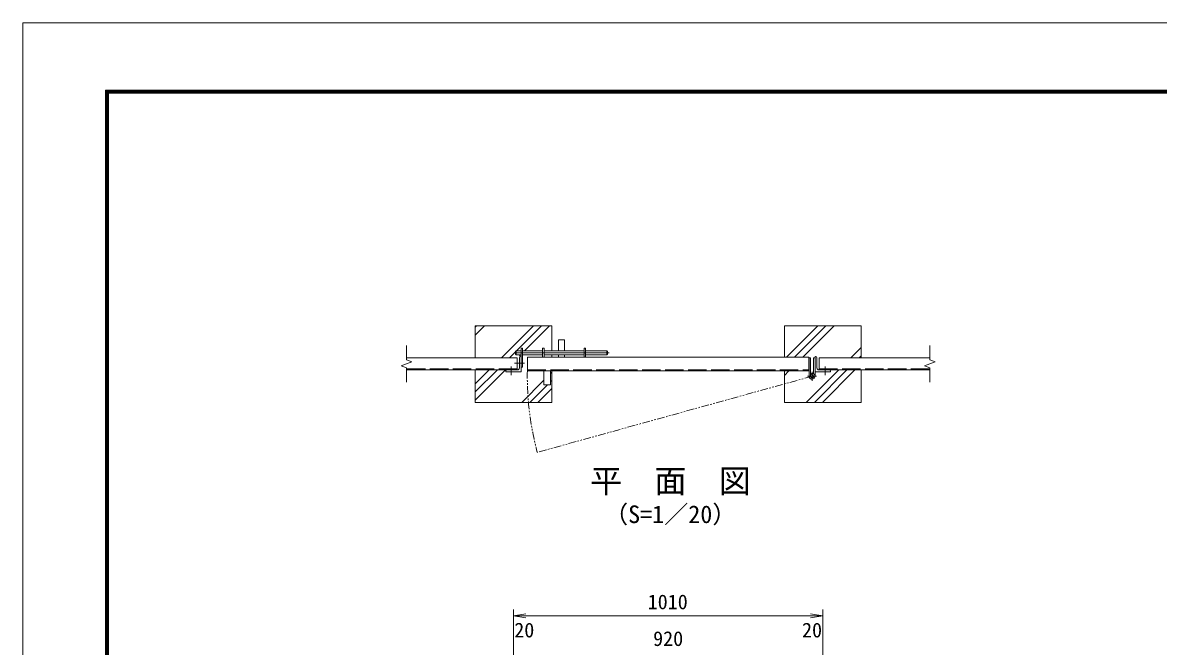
# Model space of a CAD drawing. Units: millimetres at full size. Extents: x -4200 to 4200, y -2970 to 2970.
# Drawn here: x -4200 to -491, y 933 to 2970 of the extents above; entities that cross this region are included whole.
import ezdxf
from ezdxf.enums import TextEntityAlignment as Align

# ---------------------------------------------------------------- set-up
doc = ezdxf.new("R2010")
doc.units = ezdxf.units.MM
doc.header["$LTSCALE"] = 10
for name, pattern in [('DASHED', [7.5, 6, -1.5]), ('USER1', [50.8, 31.75, -6.35, 6.35, -6.35]), ('USER2', [5, 2.5, -0.5, 0.5, -0.5, 0.5, -0.5])]:
    doc.linetypes.add(name, pattern=pattern)
doc.layers.add('0-0_D-TTL-TXT', color=7, linetype='Continuous')
for name, color, linetype, lineweight in [('0-1_D-STR1', 1, 'Continuous', 18), ('0-2_D-BMK', 2, 'USER1', 13), ('0-3_D-STR3', 3, 'Continuous', 13), ('0-4_D-STR4', 7, 'Continuous', 18), ('0-5_D-STR-DIM', 7, 'Continuous', 13), ('0-7_0', 7, 'Continuous', 18), ('0-8_D-DCR-HCH', 7, 'Continuous', 13), ('0-B_D-TTL', 7, 'Continuous', 18)]:
    doc.layers.add(name, color=color, linetype=linetype, lineweight=lineweight)
doc.styles.add('ＭＳ ゴシック', font='')
doc.styles.get('ＭＳ ゴシック').set_extended_font_data('MS Gothic')

# ---------------------------------------------------------------- blocks, each defined once
blk = doc.blocks.new('_Open')
at = {"layer": '0-7_0'}
blk.add_line((-10, 1.667), (0, 0), dxfattribs=at)
blk.add_lwpolyline([(-10, -1.667), (0, 0), (-10, 0)], dxfattribs=at)

msp = doc.modelspace()

# ---------------------------------------------------------------- linework, layer by layer
at = {"layer": '0-1_D-STR1'}
for p, q in [((-2584.55, 1875.85), (-2946.55, 1875.85)), ((-2577.55, 1875.35), (-2577.55, 1842.35)), ((-2551.55, 1877.35), (-1631.55, 1877.35)), ((-2551.55, 1877.35), (-2551.55, 1837.35)), ((-1631.55, 1877.35), (-1631.55, 1837.35)), ((-1605.55, 1875.35), (-1605.55, 1842.35)), ((-1598.55, 1875.85), (-1598.55, 1835.85)), ((-1598.55, 1875.85), (-1236.55, 1875.85)), ((-2584.05, 1835.85), (-2617.05, 1835.85)), ((-2546.55, 1832.35), (-1636.55, 1832.35)), ((-1599.05, 1835.85), (-1566.05, 1835.85)), ((-1598.55, 1835.85), (-1236.55, 1835.85))]:
    msp.add_line(p, q, dxfattribs=at)
at = {"layer": '0-1_D-STR1', "linetype": 'DASHED'}
for p, q in [((-2584.55, 1838.85), (-2946.55, 1838.85)), ((-2551.44, 1836.35), (-1631.65, 1836.35)), ((-1598.55, 1838.85), (-1236.55, 1838.85))]:
    msp.add_line(p, q, dxfattribs=at)
at = {"layer": '0-1_D-STR1'}
for points in [[(-2584.55, 1875.85), (-2584.55, 1835.85), (-2946.55, 1835.85)], [(-2571.55, 1829.85), (-2571.55, 1879.85), (-2573.05, 1879.85)], [(-1611.55, 1829.85), (-1611.55, 1879.85), (-1610.05, 1879.85)], [(-2621.55, 1831.35), (-2621.55, 1829.85), (-2571.55, 1829.85)], [(-1561.55, 1831.35), (-1561.55, 1829.85), (-1611.55, 1829.85)]]:
    msp.add_lwpolyline(points, dxfattribs=at)
for centre, radius, start, end in [((-2573.05, 1875.35), 4.5, 90, 180), ((-1610.05, 1875.35), 4.5, 360, 90), ((-2617.05, 1831.35), 4.5, 90, 180), ((-2584.05, 1842.35), 6.5, 270, 0), ((-1599.05, 1842.35), 6.5, 180, 270), ((-1566.05, 1831.35), 4.5, 360, 90)]:
    msp.add_arc(centre, radius, start, end, dxfattribs=at)
at = {"layer": '0-1_D-STR1', "linetype": 'DASHED'}
for centre, start, end in [((-2546.55, 1837.35), 180, 270), ((-1636.55, 1837.35), 270, 0)]:
    msp.add_arc(centre, 5, start, end, dxfattribs=at)
at = {"layer": '0-2_D-BMK'}
for p, q in [((-2593.94, 1857.35), (-2561.15, 1857.35)), ((-2593.39, 1891.35), (-2284.64, 1891.35)), ((-2604.55, 1847.35), (-2604.55, 1818.35)), ((-1621.55, 1800.29), (-1621.55, 1830.02)), ((-1578.55, 1847.35), (-1578.55, 1818.35)), ((-1636.41, 1815.15), (-1606.68, 1815.15))]:
    msp.add_line(p, q, dxfattribs=at)
at = {"layer": '0-2_D-BMK', "linetype": 'USER2'}
msp.add_line((-1621.55, 1815.15), (-2518.98, 1566.65), dxfattribs=at)
msp.add_arc((-1591.55, 1815.15), 960.15, 178.97356, 195, dxfattribs=at)
at = {"layer": '0-3_D-STR3'}
for p, q in [((-2449.47, 1933.85), (-2449.47, 1897.85)), ((-2449.47, 1933.85), (-2430.47, 1933.85)), ((-2430.47, 1933.85), (-2430.47, 1897.85)), ((-2589.97, 1895.85), (-2587.97, 1897.85)), ((-2589.97, 1895.85), (-2589.97, 1886.85)), ((-2587.97, 1884.85), (-2587.97, 1897.85)), ((-2587.97, 1897.85), (-2571.55, 1897.85)), ((-2571.55, 1906.35), (-2571.55, 1844.85)), ((-2567.05, 1906.35), (-2571.55, 1906.35)), ((-2567.05, 1906.35), (-2567.05, 1844.85)), ((-2567.05, 1897.85), (-2501.55, 1897.85)), ((-2501.55, 1906.85), (-2501.55, 1877.35)), ((-2497.05, 1906.85), (-2501.55, 1906.85)), ((-2497.05, 1877.35), (-2497.05, 1906.85)), ((-2497.05, 1897.85), (-2366.05, 1897.85)), ((-2366.05, 1877.35), (-2366.05, 1906.85)), ((-2366.05, 1906.85), (-2361.55, 1906.85)), ((-2361.55, 1877.35), (-2361.55, 1906.85)), ((-2361.55, 1897.85), (-2291.97, 1897.85)), ((-2291.97, 1897.85), (-2291.97, 1884.85)), ((-2291.97, 1897.85), (-2289.97, 1895.85)), ((-2289.97, 1895.85), (-2289.97, 1886.85)), ((-2589.97, 1886.85), (-2587.97, 1884.85)), ((-2587.97, 1884.85), (-2571.55, 1884.85)), ((-2567.05, 1884.85), (-2501.55, 1884.85)), ((-2497.05, 1884.85), (-2366.05, 1884.85)), ((-2449.47, 1877.35), (-2449.47, 1884.85)), ((-2430.47, 1877.35), (-2430.47, 1884.85)), ((-2361.55, 1884.85), (-2291.97, 1884.85)), ((-2289.97, 1886.85), (-2291.97, 1884.85)), ((-1631.25, 1815.15), (-1631.25, 1874.85)), ((-1626.75, 1874.85), (-1631.25, 1874.85)), ((-1626.75, 1815.15), (-1626.75, 1874.85)), ((-1611.85, 1815.15), (-1611.85, 1874.85)), ((-2567.05, 1844.85), (-2571.55, 1844.85)), ((-2497.55, 1832.35), (-2497.55, 1787.35)), ((-2475.55, 1832.35), (-2475.55, 1787.35)), ((-1626.75, 1823.34), (-1624.33, 1819.54)), ((-2497.55, 1787.35), (-2475.55, 1787.35))]:
    msp.add_line(p, q, dxfattribs=at)
msp.add_lwpolyline([(-1616.35, 1823.34), (-1616.35, 1874.85), (-1611.85, 1874.85)], dxfattribs=at)
for radius in [9.7, 5.2]:
    msp.add_arc((-1621.55, 1815.15), radius, 180, 122.41735, dxfattribs=at)
at = {"layer": '0-4_D-STR4'}
for p, q in [((-2471.55, 1979.85), (-2471.55, 1897.85)), ((-1711.55, 1979.85), (-1711.55, 1877.35)), ((-2471.55, 1884.85), (-2471.55, 1877.35))]:
    msp.add_line(p, q, dxfattribs=at)
for points in [[(-2721.55, 1875.85), (-2721.55, 1979.85), (-2471.55, 1979.85)], [(-1461.55, 1875.85), (-1461.55, 1979.85), (-1711.55, 1979.85)], [(-2471.55, 1832.35), (-2471.55, 1729.85), (-2721.55, 1729.85), (-2721.55, 1835.85)], [(-1711.55, 1832.35), (-1711.55, 1729.85), (-1461.55, 1729.85), (-1461.55, 1835.85)]]:
    msp.add_lwpolyline(points, dxfattribs=at)
at = {"layer": '0-5_D-STR-DIM'}
for p, q in [((-2946.55, 1915.85), (-2946.55, 1868.68)), ((-1236.55, 1915.85), (-1236.55, 1868.68)), ((-2964.17, 1849.44), (-2928.93, 1862.27)), ((-2928.93, 1862.27), (-2946.55, 1868.68)), ((-1254.17, 1849.44), (-1218.93, 1862.27)), ((-1218.93, 1862.27), (-1236.55, 1868.68)), ((-2946.55, 1843.03), (-2964.17, 1849.44)), ((-2946.55, 1843.03), (-2946.55, 1795.85)), ((-1236.55, 1843.03), (-1254.17, 1849.44)), ((-1236.55, 1843.03), (-1236.55, 1795.85)), ((-2596.55, 736.37), (-2596.55, 1052.86)), ((-1586.55, 736.37), (-1586.55, 1052.86)), ((-2596.55, 1032.86), (-1586.55, 1032.86))]:
    msp.add_line(p, q, dxfattribs=at)
at = {"layer": '0-8_D-DCR-HCH'}
for p, q in [((-2721.55, 1949.35), (-2691.04, 1979.85)), ((-2721.55, 1975.86), (-2717.56, 1979.85)), ((-2635.94, 1875.85), (-2531.94, 1979.85)), ((-2587.42, 1897.85), (-2505.42, 1979.85)), ((-2560.91, 1897.85), (-2478.91, 1979.85)), ((-1621.49, 1907.93), (-1549.56, 1979.85)), ((-2609.42, 1875.85), (-2589.97, 1895.31)), ((-1652.06, 1877.35), (-1621.49, 1907.93)), ((-1494.46, 1875.85), (-1461.55, 1908.77)), ((-2577.55, 1881.22), (-2573.91, 1884.85)), ((-1467.94, 1875.85), (-1461.55, 1882.25)), ((-2721.55, 1737.22), (-2622.91, 1835.85)), ((-2721.55, 1763.73), (-2649.42, 1835.85)), ((-2721.55, 1790.25), (-2675.94, 1835.85)), ((-2475.55, 1824.12), (-2471.55, 1828.12)), ((-1711.55, 1817.87), (-1697.06, 1832.35)), ((-1640.46, 1729.85), (-1534.46, 1835.85)), ((-1613.94, 1729.85), (-1507.94, 1835.85)), ((-1587.43, 1729.85), (-1481.43, 1835.85)), ((-2569.81, 1729.85), (-2497.55, 1802.12)), ((-2543.29, 1729.85), (-2485.79, 1787.35)), ((-2475.55, 1797.6), (-2471.55, 1801.6)), ((-2516.78, 1729.85), (-2471.55, 1775.08))]:
    msp.add_line(p, q, dxfattribs=at)
for points in [[(-1705.09, 1877.35), (-1623.55, 1958.9), (-1602.59, 1979.85)], [(-1678.58, 1877.35), (-1622.19, 1933.74), (-1576.08, 1979.85)]]:
    msp.add_lwpolyline(points, dxfattribs=at)
at = {"layer": '0-B_D-TTL', "color": 2}
msp.add_lwpolyline([(-4200, 2970), (4200, 2970), (4200, -2970), (-4200, -2970)], close=True, dxfattribs=at)
at = {"layer": '0-B_D-TTL'}
for points in [[(-3930, 2750), (3930, 2750), (3930, -2750), (-3930, -2750)], [(-3927.5, 2747.5), (3927.5, 2747.5), (3927.5, -2747.5), (-3927.5, -2747.5)], [(-3925, 2745), (3925, 2745), (3925, -2745), (-3925, -2745)], [(-3922.5, 2742.5), (3922.5, 2742.5), (3922.5, -2742.5), (-3922.5, -2742.5)], [(-3920, 2740), (3920, 2740), (3920, -2740), (-3920, -2740)]]:
    msp.add_lwpolyline(points, close=True, dxfattribs=at)

# ---------------------------------------------------------------- block references
at = {"layer": '0-5_D-STR-DIM', "xscale": 4, "yscale": 4, "rotation": 180}
msp.add_blockref('_Open', (-2596.55, 1032.86), dxfattribs=at)
at = {"layer": '0-5_D-STR-DIM', "xscale": 4, "yscale": 4}
msp.add_blockref('_Open', (-1586.55, 1032.86), dxfattribs=at)

# ---------------------------------------------------------------- texts
at = {"layer": '0-0_D-TTL-TXT', "style": 'ＭＳ ゴシック'}
for s, height, p in [('平\u3000面\u3000図', 76.98, (-2346.44, 1411.33)), ('（S=1／20）', 57.7, (-2300.96, 1318.13))]:
    msp.add_text(s, height=height, dxfattribs=at).set_placement(p, align=Align.BOTTOM_LEFT)
at = {"layer": '0-5_D-STR-DIM', "style": 'ＭＳ ゴシック'}
for s, p in [('1010', (-2158.47, 1039.61)), ('20', (-2594.3, 947.61)), ('20', (-1654.3, 947.61)), ('920', (-2140.68, 919.61))]:
    msp.add_text(s, height=48.09, dxfattribs=at).set_placement(p, align=Align.BOTTOM_LEFT)

doc.saveas('drawing.dxf')
